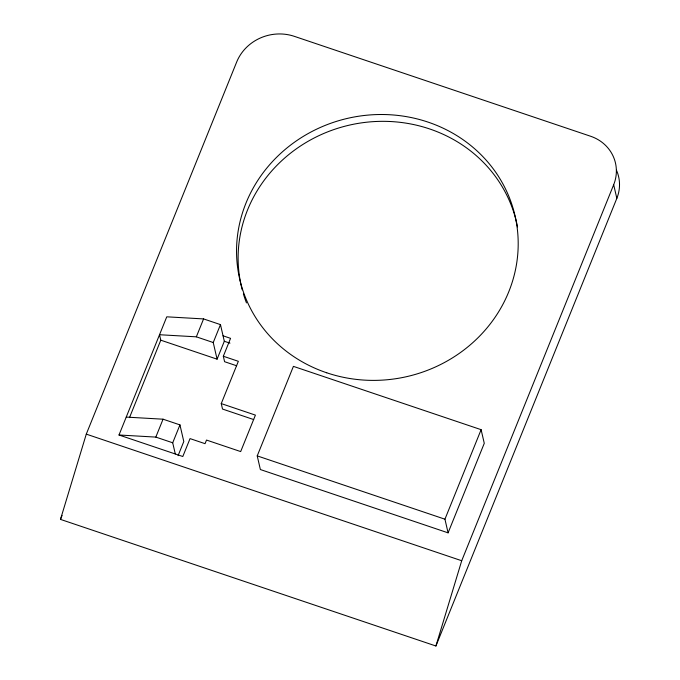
<?xml version="1.0" encoding="UTF-8"?>
<svg xmlns="http://www.w3.org/2000/svg" width="680" height="680" viewBox="0 0 680 680"><rect width="100%" height="100%" fill="white"/><g stroke="black" fill="none" stroke-linecap="round" stroke-linejoin="round"><path stroke-width="1.02" d="M60.486 519.392L86.284 434.129L236.666 62.041A44.778 41.998 -13 0 1 294.38 36.355L590.614 136.255A40.358 37.85 -13 0 1 613.683 184.722L616.828 198.364L435.914 646L60.486 519.392L62.075 515.457M435.914 646L461.712 560.736L613.683 184.722M223.057 335.809L230.562 338.342L223.329 356.243L238.349 361.309L221.255 403.597L255.417 415.115L240.677 451.579L206.516 440.062L205.054 443.675L190.043 438.608L182.801 456.51L119 434.996L166.761 316.82L203.583 318.92L220.473 324.615L224.315 341.267L217.081 359.168L160.786 340.187L159.528 334.73L196.341 336.829L213.239 342.524L217.081 359.168M129.481 417.648L160.786 340.187M119 434.996L155.822 437.096L163.055 419.195L179.953 424.889L183.795 441.533L178.075 455.668M196.341 336.829L203.583 318.92M175.295 453.985L172.712 442.79L179.953 424.889M213.239 342.524L220.473 324.615M257.227 455.889L293.411 366.367L481.117 429.675L484.271 443.317L448.086 532.84L260.372 469.54L257.227 455.889L444.941 519.197L448.086 532.84M444.941 519.197L481.117 429.675M126.233 417.095L163.055 419.195M224.315 341.267L229.95 343.162M236.606 365.755L224.587 361.7L223.329 356.243M253.666 419.56L222.513 409.054L221.255 403.597M155.822 437.096L172.712 442.79M86.284 434.129L461.712 560.736M616.479 170.238A40.358 37.85 -13 0 1 616.828 198.364M246.475 302.898A141.253 132.481 -13 0 1 243.389 293.896M242.242 289.833A141.253 132.481 -13 0 1 349.452 125.111A141.253 132.481 -13 0 1 517.514 226.899M326.714 372.784A141.253 132.481 -13 0 0 516.494 223.159A141.253 132.481 -13 0 0 288.898 146.404A141.253 132.481 -13 0 0 326.714 372.784"/></g></svg>
